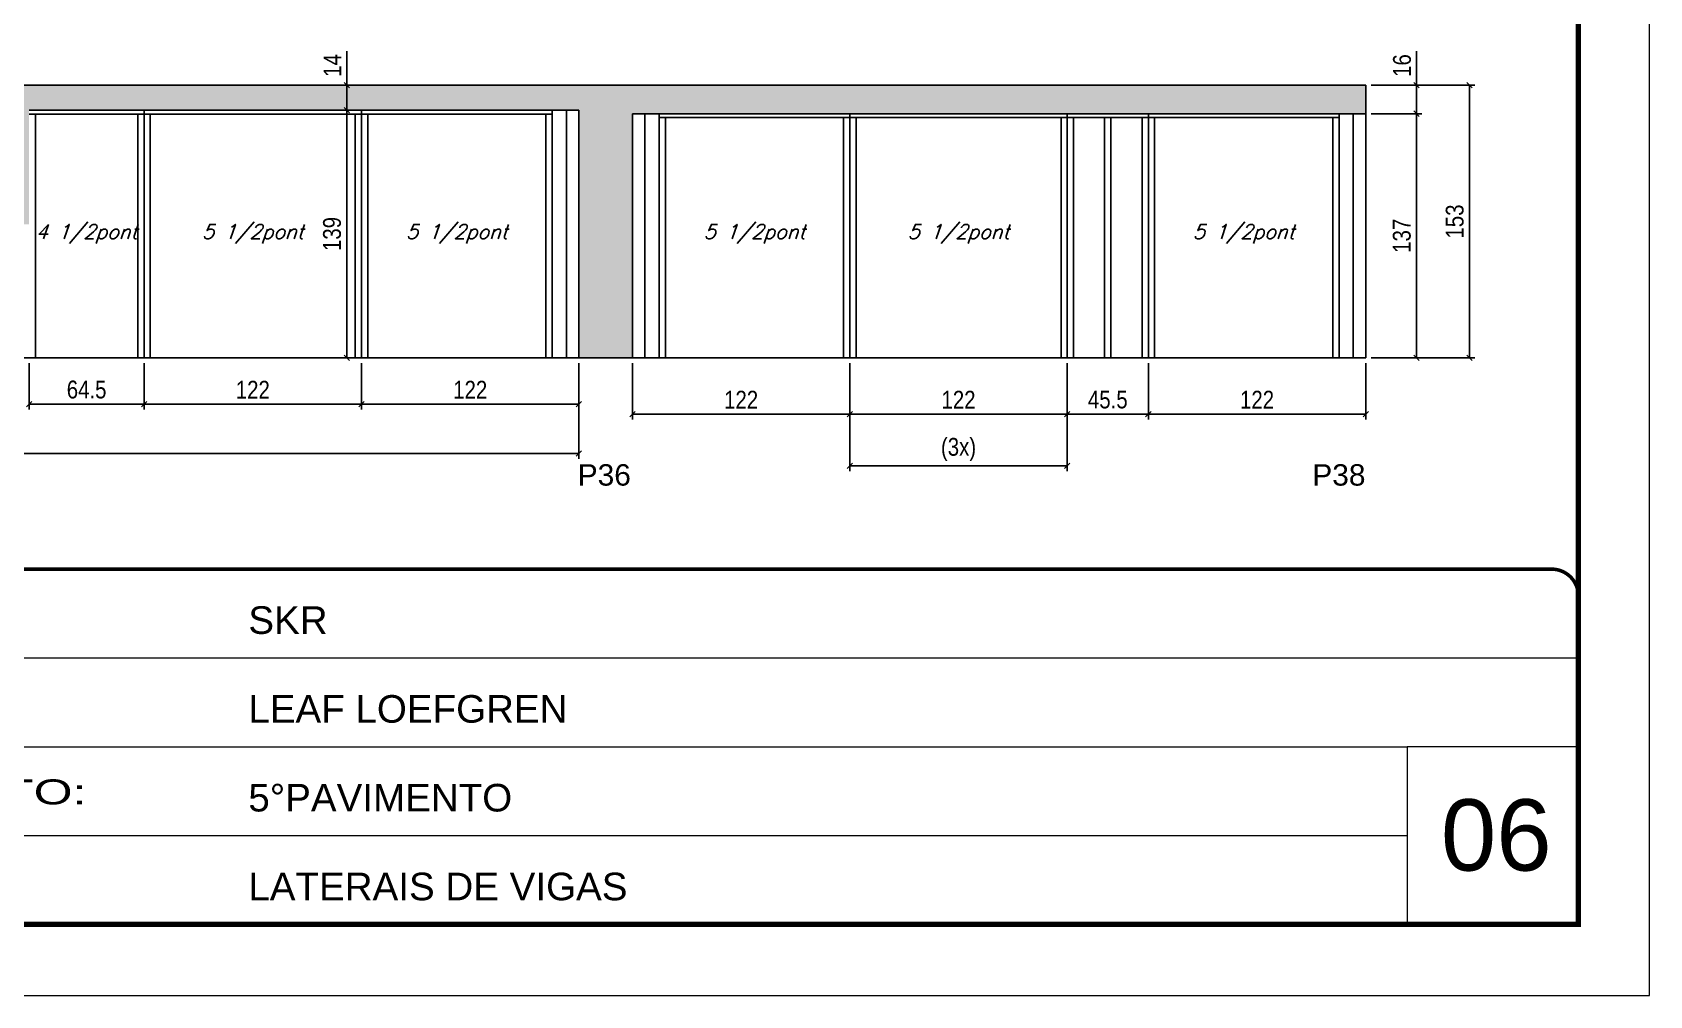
# Model space of a CAD drawing. Extents: x 3309 to 10384, y -2522 to 14608.
# Drawn here: x 5485 to 6393, y 12409 to 12950 of the extents above; entities that cross this region are included whole.
import ezdxf

# ---------------------------------------------------------------- set-up
doc = ezdxf.new("R2010")
doc.units = 0
doc.linetypes.add('CONTINUO', pattern=[0])
doc.linetypes.add('DASHED', pattern=[0.75, 0.5, -0.25])
for name, color, linetype in [('5', 5, 'Continuous'), ('COTA', 241, 'Continuous'), ('Painéis', 200, 'Continuous'), ('SARR_2.2x7', 40, 'Continuous'), ('SARR_3.5x7', 81, 'Continuous'), ('texto', 7, 'Continuous')]:
    doc.layers.add(name, color=color, linetype=linetype)
for name, color, linetype, lineweight in [('CARIMBO', 255, 'Continuous', 9), ('Folhas', 255, 'Continuous', 9), ('SARRAFO DE PRESSAO', 251, 'DASHED', 9)]:
    doc.layers.add(name, color=color, linetype=linetype, lineweight=lineweight)
doc.styles.add('ARIAL', font='arial.ttf')
doc.styles.add('COTA TECNICA', font='techl___.ttf', dxfattribs={"height": 10})
doc.styles.add('Romans', font='romans.shx')
doc.styles.get("Standard").update_dxf_attribs({"font": 'arial.ttf'})
doc.styles.add('Tecnologia', font='')
doc.styles.get('Tecnologia').set_extended_font_data('Forgotten Futurist')
doc.dimstyles.new('PAINEL', dxfattribs={"dimtxt": 10, "dimasz": 3, "dimexe": 3, "dimexo": 3, "dimgap": 3, "dimtad": 1, "dimdec": 1, "dimzin": 12, "dimdsep": 46, "dimtxsty": 'COTA TECNICA', "dimblk1": 'OBLIQUE', "dimblk2": 'OBLIQUE', "dimsah": 1, "dimcen": 0.9, "dimclrd": 4, "dimclre": 4, "dimclrt": 240, "dimadec": 1, "dimazin": 3, "dimtfac": 1, "dimtdec": 1, "dimtmove": 0, "dimatfit": 3, "dimfxl": 1, "dimtolj": 1, "dimtzin": 12, "dimarcsym": 0})

# ---------------------------------------------------------------- blocks, each defined once
blk = doc.blocks.new('9999999999')
at = {"color": 30, "linetype": 'CONTINUO'}
for p, q in [((98564.56, 34379.64), (99583.98, 34379.64)), ((98564.56, 34329.83), (99487.98, 34329.83)), ((99583.98, 34329.83), (99487.98, 34329.83)), ((99487.98, 34329.83), (99487.98, 34230.21)), ((98564.56, 34280.02), (99487.98, 34280.02))]:
    blk.add_line(p, q, dxfattribs=at)
at = {"color": 30, "linetype": 'CONTINUO', "const_width": 2}
blk.add_lwpolyline([(99583.98, 34230.21), (99583.98, 34414.45, 0.414214), (99568.98, 34429.45), (98228.98, 34429.45, 0.414214), (98213.98, 34414.45), (98213.98, 34245.21, 0.414214), (98228.98, 34230.21), (99583.98, 34230.21)], format="xyb", dxfattribs=at)
at = {"layer": 'Folhas'}
blk.add_lwpolyline([(98138.98, 34190.21), (99623.98, 34190.21), (99623.98, 35240.21), (98138.98, 35240.21)], close=True, dxfattribs=at)
at = {"layer": 'Folhas', "color": 30, "const_width": 3}
blk.add_lwpolyline([(98213.98, 34230.21), (99583.98, 34230.21), (99583.98, 35200.21), (98213.98, 35200.21)], close=True, dxfattribs=at)
at = {"color": 7, "linetype": 'Continuous', "ltscale": 5, "style": 'ARIAL'}
for s, height, p in [('SKR', 15.483, (98837.68, 34393.13)), ('LEAF LOEFGREN', 15.4829, (98837.68, 34343.32)), ('5°PAVIMENTO', 15.4829, (98837.68, 34293.51)), ('LATERAIS DE VIGAS', 15.4829, (98837.68, 34243.7))]:
    blk.add_text(s, height=height, dxfattribs=at).set_placement(p)
at = {"layer": 'Folhas', "color": 7, "style": 'Tecnologia', "width": 1.5}
blk.add_text('PAVIMENTO:', height=14, dxfattribs=at).set_placement((98573.65, 34297.5))
blk = doc.blocks.new('_Oblique')
at = {"color": 0, "linetype": 'ByBlock', "lineweight": -2}
blk.add_line((-0.5, -0.5), (0.5, 0.5), dxfattribs=at)
blk = doc.blocks.new('*D45')
at = {"layer": 'COTA', "color": 4, "linetype": 'ByBlock', "lineweight": -2, "transparency": 16777216}
for p, q in [((5140.07, 12764.03), (5140.07, 12710.4)), ((5792.07, 12764.03), (5792.07, 12710.4)), ((5792.07, 12713.4), (5140.07, 12713.4))]:
    blk.add_line(p, q, dxfattribs=at)
at = {"layer": 'Defpoints', "color": 0, "linetype": 'ByBlock', "transparency": 16777216}
for p in [(5140.07, 12767.03), (5792.07, 12767.03), (5140.07, 12713.4)]:
    blk.add_point(p, dxfattribs=at)
at = {"layer": 'COTA', "color": 4, "linetype": 'ByBlock', "lineweight": -2, "transparency": 16777216, "xscale": 3, "yscale": 3, "zscale": 3, "rotation": 180}
blk.add_blockref('_Oblique', (5140.07, 12713.4), dxfattribs=at)
at = {"layer": 'COTA', "color": 4, "linetype": 'ByBlock', "lineweight": -2, "transparency": 16777216, "xscale": 3, "yscale": 3, "zscale": 3}
blk.add_blockref('_Oblique', (5792.07, 12713.4), dxfattribs=at)
at = {"layer": 'COTA', "color": 240, "linetype": 'ByBlock', "transparency": 16777216, "insert": (5466.07, 12721.51), "char_height": 10, "attachment_point": 5, "style": 'COTA TECNICA'}
blk.add_mtext('\\A1;652', dxfattribs=at)
blk = doc.blocks.new('*D48')
at = {"layer": 'COTA', "color": 4, "lineweight": -2, "transparency": 16777216}
for p, q in [((5483.57, 12764.03), (5483.57, 12738.11)), ((5548.07, 12764.03), (5548.07, 12738.11)), ((5483.57, 12741.11), (5548.07, 12741.11))]:
    blk.add_line(p, q, dxfattribs=at)
at = {"layer": 'Defpoints', "color": 0, "transparency": 16777216}
for p in [(5483.57, 12767.03), (5548.07, 12767.03), (5548.07, 12741.11)]:
    blk.add_point(p, dxfattribs=at)
at = {"layer": 'COTA', "color": 4, "lineweight": -2, "transparency": 16777216, "xscale": 3, "yscale": 3, "zscale": 3, "rotation": 180}
blk.add_blockref('_Oblique', (5483.57, 12741.11), dxfattribs=at)
at = {"layer": 'COTA', "color": 4, "lineweight": -2, "transparency": 16777216, "xscale": 3, "yscale": 3, "zscale": 3}
blk.add_blockref('_Oblique', (5548.07, 12741.11), dxfattribs=at)
at = {"layer": 'COTA', "color": 240, "transparency": 16777216, "insert": (5515.82, 12749.22), "char_height": 10, "attachment_point": 5, "style": 'COTA TECNICA'}
blk.add_mtext('\\A1;64.5', dxfattribs=at)
blk = doc.blocks.new('*D49')
at = {"layer": 'COTA', "color": 4, "lineweight": -2, "transparency": 16777216}
for p, q in [((5548.07, 12764.03), (5548.07, 12738.11)), ((5670.07, 12764.03), (5670.07, 12738.11)), ((5548.07, 12741.11), (5670.07, 12741.11))]:
    blk.add_line(p, q, dxfattribs=at)
at = {"layer": 'Defpoints', "color": 0, "transparency": 16777216}
for p in [(5548.07, 12767.03), (5670.07, 12767.03), (5670.07, 12741.11)]:
    blk.add_point(p, dxfattribs=at)
at = {"layer": 'COTA', "color": 4, "lineweight": -2, "transparency": 16777216, "xscale": 3, "yscale": 3, "zscale": 3, "rotation": 180}
blk.add_blockref('_Oblique', (5548.07, 12741.11), dxfattribs=at)
at = {"layer": 'COTA', "color": 4, "lineweight": -2, "transparency": 16777216, "xscale": 3, "yscale": 3, "zscale": 3}
blk.add_blockref('_Oblique', (5670.07, 12741.11), dxfattribs=at)
at = {"layer": 'COTA', "color": 240, "transparency": 16777216, "insert": (5609.07, 12749.17), "char_height": 10, "attachment_point": 5, "style": 'COTA TECNICA'}
blk.add_mtext('\\A1;122', dxfattribs=at)
blk = doc.blocks.new('*D50')
at = {"layer": 'COTA', "color": 4, "lineweight": -2, "transparency": 16777216}
for p, q in [((5670.07, 12764.03), (5670.07, 12738.11)), ((5792.07, 12764.03), (5792.07, 12738.11)), ((5670.07, 12741.11), (5792.07, 12741.11))]:
    blk.add_line(p, q, dxfattribs=at)
at = {"layer": 'Defpoints', "color": 0, "transparency": 16777216}
for p in [(5670.07, 12767.03), (5792.07, 12767.03), (5792.07, 12741.11)]:
    blk.add_point(p, dxfattribs=at)
at = {"layer": 'COTA', "color": 4, "lineweight": -2, "transparency": 16777216, "xscale": 3, "yscale": 3, "zscale": 3, "rotation": 180}
blk.add_blockref('_Oblique', (5670.07, 12741.11), dxfattribs=at)
at = {"layer": 'COTA', "color": 4, "lineweight": -2, "transparency": 16777216, "xscale": 3, "yscale": 3, "zscale": 3}
blk.add_blockref('_Oblique', (5792.07, 12741.11), dxfattribs=at)
at = {"layer": 'COTA', "color": 240, "transparency": 16777216, "insert": (5731.07, 12749.17), "char_height": 10, "attachment_point": 5, "style": 'COTA TECNICA'}
blk.add_mtext('\\A1;122', dxfattribs=at)
blk = doc.blocks.new('*D57')
at = {"layer": 'COTA', "color": 4, "linetype": 'ByBlock', "lineweight": -2, "transparency": 16777216}
for p, q in [((5822.07, 12764.03), (5822.07, 12732.52)), ((5944.07, 12764.03), (5944.07, 12732.52)), ((5944.07, 12735.52), (5822.07, 12735.52))]:
    blk.add_line(p, q, dxfattribs=at)
at = {"layer": 'Defpoints', "color": 0, "linetype": 'ByBlock', "transparency": 16777216}
for p in [(5822.07, 12767.03), (5944.07, 12767.03), (5822.07, 12735.52)]:
    blk.add_point(p, dxfattribs=at)
at = {"layer": 'COTA', "color": 4, "linetype": 'ByBlock', "lineweight": -2, "transparency": 16777216, "xscale": 3, "yscale": 3, "zscale": 3, "rotation": 180}
blk.add_blockref('_Oblique', (5822.07, 12735.52), dxfattribs=at)
at = {"layer": 'COTA', "color": 4, "linetype": 'ByBlock', "lineweight": -2, "transparency": 16777216, "xscale": 3, "yscale": 3, "zscale": 3}
blk.add_blockref('_Oblique', (5944.07, 12735.52), dxfattribs=at)
at = {"layer": 'COTA', "color": 240, "linetype": 'ByBlock', "transparency": 16777216, "insert": (5883.07, 12743.58), "char_height": 10, "attachment_point": 5, "style": 'COTA TECNICA'}
blk.add_mtext('\\A1;122', dxfattribs=at)
blk = doc.blocks.new('*D63')
at = {"layer": 'COTA', "color": 4, "lineweight": -2, "transparency": 16777216}
for p, q in [((5944.07, 12764.03), (5944.07, 12732.52)), ((6066.07, 12764.03), (6066.07, 12732.52)), ((5944.07, 12735.52), (6066.07, 12735.52))]:
    blk.add_line(p, q, dxfattribs=at)
at = {"layer": 'Defpoints', "color": 0, "transparency": 16777216}
for p in [(5944.07, 12767.03), (6066.07, 12767.03), (6066.07, 12735.52)]:
    blk.add_point(p, dxfattribs=at)
at = {"layer": 'COTA', "color": 4, "lineweight": -2, "transparency": 16777216, "xscale": 3, "yscale": 3, "zscale": 3, "rotation": 180}
blk.add_blockref('_Oblique', (5944.07, 12735.52), dxfattribs=at)
at = {"layer": 'COTA', "color": 4, "lineweight": -2, "transparency": 16777216, "xscale": 3, "yscale": 3, "zscale": 3}
blk.add_blockref('_Oblique', (6066.07, 12735.52), dxfattribs=at)
at = {"layer": 'COTA', "color": 240, "transparency": 16777216, "insert": (6005.07, 12743.58), "char_height": 10, "attachment_point": 5, "style": 'COTA TECNICA'}
blk.add_mtext('\\A1;122', dxfattribs=at)
blk = doc.blocks.new('*D64')
at = {"layer": 'COTA', "color": 4, "lineweight": -2, "transparency": 16777216}
for p, q in [((6111.57, 12764.03), (6111.57, 12732.52)), ((6233.57, 12764.03), (6233.57, 12732.52)), ((6111.57, 12735.52), (6233.57, 12735.52))]:
    blk.add_line(p, q, dxfattribs=at)
at = {"layer": 'Defpoints', "color": 0, "transparency": 16777216}
for p in [(6111.57, 12767.03), (6233.57, 12767.03), (6233.57, 12735.52)]:
    blk.add_point(p, dxfattribs=at)
at = {"layer": 'COTA', "color": 4, "lineweight": -2, "transparency": 16777216, "xscale": 3, "yscale": 3, "zscale": 3, "rotation": 180}
blk.add_blockref('_Oblique', (6111.57, 12735.52), dxfattribs=at)
at = {"layer": 'COTA', "color": 4, "lineweight": -2, "transparency": 16777216, "xscale": 3, "yscale": 3, "zscale": 3}
blk.add_blockref('_Oblique', (6233.57, 12735.52), dxfattribs=at)
at = {"layer": 'COTA', "color": 240, "transparency": 16777216, "insert": (6172.57, 12743.58), "char_height": 10, "attachment_point": 5, "style": 'COTA TECNICA'}
blk.add_mtext('\\A1;122', dxfattribs=at)
blk = doc.blocks.new('*D58')
at = {"layer": 'COTA', "color": 4, "lineweight": -2, "transparency": 16777216}
for p, q in [((6066.07, 12764.03), (6066.07, 12732.52)), ((6111.57, 12764.03), (6111.57, 12732.52)), ((6066.07, 12735.52), (6111.57, 12735.52))]:
    blk.add_line(p, q, dxfattribs=at)
at = {"layer": 'Defpoints', "color": 0, "transparency": 16777216}
for p in [(6066.07, 12767.03), (6111.57, 12767.03), (6111.57, 12735.52)]:
    blk.add_point(p, dxfattribs=at)
at = {"layer": 'COTA', "color": 4, "lineweight": -2, "transparency": 16777216, "xscale": 3, "yscale": 3, "zscale": 3, "rotation": 180}
blk.add_blockref('_Oblique', (6066.07, 12735.52), dxfattribs=at)
at = {"layer": 'COTA', "color": 4, "lineweight": -2, "transparency": 16777216, "xscale": 3, "yscale": 3, "zscale": 3}
blk.add_blockref('_Oblique', (6111.57, 12735.52), dxfattribs=at)
at = {"layer": 'COTA', "color": 240, "transparency": 16777216, "insert": (6088.82, 12743.63), "char_height": 10, "attachment_point": 5, "style": 'COTA TECNICA'}
blk.add_mtext('\\A1;45.5', dxfattribs=at)
blk = doc.blocks.new('*D59')
at = {"layer": 'COTA', "color": 4, "lineweight": -2, "transparency": 16777216}
for p, q in [((5944.07, 12764.03), (5944.07, 12703.42)), ((6066.07, 12764.03), (6066.07, 12703.42)), ((5944.07, 12706.42), (6066.07, 12706.42))]:
    blk.add_line(p, q, dxfattribs=at)
at = {"layer": 'Defpoints', "color": 0, "transparency": 16777216}
for p in [(5944.07, 12767.03), (6066.07, 12767.03), (6066.07, 12706.42)]:
    blk.add_point(p, dxfattribs=at)
at = {"layer": 'COTA', "color": 4, "lineweight": -2, "transparency": 16777216, "xscale": 3, "yscale": 3, "zscale": 3, "rotation": 180}
blk.add_blockref('_Oblique', (5944.07, 12706.42), dxfattribs=at)
at = {"layer": 'COTA', "color": 4, "lineweight": -2, "transparency": 16777216, "xscale": 3, "yscale": 3, "zscale": 3}
blk.add_blockref('_Oblique', (6066.07, 12706.42), dxfattribs=at)
at = {"layer": 'COTA', "color": 240, "transparency": 16777216, "insert": (6005.07, 12715.64), "char_height": 10, "attachment_point": 5, "style": 'COTA TECNICA'}
blk.add_mtext('\\A1;(3x)', dxfattribs=at)
blk = doc.blocks.new('*D62')
at = {"layer": 'COTA', "color": 4, "lineweight": -2, "transparency": 16777216}
for p, q in [((6236.57, 12904.03), (6265.05, 12904.03)), ((6262.05, 12904.03), (6262.05, 12767.03)), ((6236.57, 12767.03), (6265.05, 12767.03))]:
    blk.add_line(p, q, dxfattribs=at)
at = {"layer": 'Defpoints', "color": 0, "transparency": 16777216}
for p in [(6233.57, 12904.03), (6233.57, 12767.03), (6262.05, 12767.03)]:
    blk.add_point(p, dxfattribs=at)
at = {"layer": 'COTA', "color": 4, "lineweight": -2, "transparency": 16777216, "xscale": 3, "yscale": 3, "zscale": 3}
for p, rotation in [((6262.05, 12904.03), 90), ((6262.05, 12767.03), 270)]:
    blk.add_blockref('_Oblique', p, dxfattribs=dict(at, rotation=rotation))
at = {"layer": 'COTA', "color": 240, "transparency": 16777216, "insert": (6253.83, 12835.53), "char_height": 10, "attachment_point": 5, "rotation": 90, "style": 'COTA TECNICA'}
blk.add_mtext('\\A1;137', dxfattribs=at)
blk = doc.blocks.new('*D60')
at = {"layer": 'COTA', "color": 4, "lineweight": -2, "transparency": 16777216}
for p, q in [((6262.05, 12920.03), (6262.05, 12939.04)), ((6236.57, 12920.03), (6265.05, 12920.03)), ((6262.05, 12904.03), (6262.05, 12920.03)), ((6236.57, 12904.03), (6265.05, 12904.03))]:
    blk.add_line(p, q, dxfattribs=at)
at = {"layer": 'Defpoints', "color": 0, "transparency": 16777216}
for p in [(6233.57, 12920.03), (6262.05, 12920.03), (6233.57, 12904.03)]:
    blk.add_point(p, dxfattribs=at)
at = {"layer": 'COTA', "color": 4, "lineweight": -2, "transparency": 16777216, "xscale": 3, "yscale": 3, "zscale": 3}
for p, rotation in [((6262.05, 12920.03), 90), ((6262.05, 12904.03), 270)]:
    blk.add_blockref('_Oblique', p, dxfattribs=dict(at, rotation=rotation))
at = {"layer": 'COTA', "color": 240, "transparency": 16777216, "insert": (6253.95, 12931.03), "char_height": 10, "attachment_point": 5, "rotation": 90, "style": 'COTA TECNICA'}
blk.add_mtext('\\A1;16', dxfattribs=at)
blk = doc.blocks.new('*D61')
at = {"layer": 'COTA', "color": 4, "lineweight": -2, "transparency": 16777216}
for p, q in [((6236.57, 12920.03), (6294.74, 12920.03)), ((6291.74, 12767.03), (6291.74, 12920.03)), ((6236.57, 12767.03), (6294.74, 12767.03))]:
    blk.add_line(p, q, dxfattribs=at)
at = {"layer": 'Defpoints', "color": 0, "transparency": 16777216}
for p in [(6233.57, 12920.03), (6291.74, 12920.03), (6233.57, 12767.03)]:
    blk.add_point(p, dxfattribs=at)
at = {"layer": 'COTA', "color": 4, "lineweight": -2, "transparency": 16777216, "xscale": 3, "yscale": 3, "zscale": 3}
for p, rotation in [((6291.74, 12920.03), 90), ((6291.74, 12767.03), 270)]:
    blk.add_blockref('_Oblique', p, dxfattribs=dict(at, rotation=rotation))
at = {"layer": 'COTA', "color": 240, "transparency": 16777216, "insert": (6283.52, 12843.53), "char_height": 10, "attachment_point": 5, "rotation": 90, "style": 'COTA TECNICA'}
blk.add_mtext('\\A1;153', dxfattribs=at)
blk = doc.blocks.new('*D67')
at = {"layer": 'COTA', "color": 4, "lineweight": -2, "transparency": 16777216}
for p, q in [((5667.07, 12906.03), (5658.81, 12906.03)), ((5661.81, 12906.03), (5661.81, 12767.03)), ((5667.07, 12767.03), (5658.81, 12767.03))]:
    blk.add_line(p, q, dxfattribs=at)
at = {"layer": 'Defpoints', "color": 0, "transparency": 16777216}
for p in [(5670.07, 12906.03), (5661.81, 12767.03), (5670.07, 12767.03)]:
    blk.add_point(p, dxfattribs=at)
at = {"layer": 'COTA', "color": 4, "lineweight": -2, "transparency": 16777216, "xscale": 3, "yscale": 3, "zscale": 3}
for p, rotation in [((5661.81, 12906.03), 90), ((5661.81, 12767.03), 270)]:
    blk.add_blockref('_Oblique', p, dxfattribs=dict(at, rotation=rotation))
at = {"layer": 'COTA', "color": 240, "transparency": 16777216, "insert": (5653.56, 12836.53), "char_height": 10, "attachment_point": 5, "rotation": 90, "style": 'COTA TECNICA'}
blk.add_mtext('\\A1;139', dxfattribs=at)
blk = doc.blocks.new('*D1591')
at = {"layer": 'COTA', "color": 4, "lineweight": -2, "transparency": 16777216}
for p, q in [((5661.81, 12920.03), (5661.81, 12939.14)), ((5667.07, 12920.03), (5658.81, 12920.03)), ((5661.81, 12906.03), (5661.81, 12920.03)), ((5667.07, 12906.03), (5658.81, 12906.03))]:
    blk.add_line(p, q, dxfattribs=at)
at = {"layer": 'Defpoints', "color": 0, "transparency": 16777216}
for p in [(5661.81, 12920.03), (5670.07, 12920.03), (5670.07, 12906.03)]:
    blk.add_point(p, dxfattribs=at)
at = {"layer": 'COTA', "color": 4, "lineweight": -2, "transparency": 16777216, "xscale": 3, "yscale": 3, "zscale": 3}
for p, rotation in [((5661.81, 12920.03), 90), ((5661.81, 12906.03), 270)]:
    blk.add_blockref('_Oblique', p, dxfattribs=dict(at, rotation=rotation))
at = {"layer": 'COTA', "color": 240, "transparency": 16777216, "insert": (5653.74, 12931.08), "char_height": 10, "attachment_point": 5, "rotation": 90, "style": 'COTA TECNICA'}
blk.add_mtext('\\A1;14', dxfattribs=at)

msp = doc.modelspace()

# ---------------------------------------------------------------- hatches: boundary and pattern name
at = {"layer": 'COTA'}
h = msp.add_hatch(dxfattribs=at)
h.set_pattern_fill('AR-CONC', color=256, scale=0.03)
h.paths.add_polyline_path([(5822.07, 12904.03), (6233.57, 12904.03), (6233.57, 12920.03), (5456.57, 12920.03), (5456.57, 12906.03), (5140.07, 12906.03), (5140.07, 12892.03), (5456.57, 12892.03), (5456.57, 12842.03), (5483.57, 12842.03), (5483.57, 12906.03), (5792.07, 12906.03), (5792.07, 12767.03), (5822.07, 12767.03)])

# ---------------------------------------------------------------- linework, layer by layer
for p, q in [((5456.57, 12920.03), (6233.57, 12920.03)), ((6233.57, 12904.03), (6233.57, 12920.03)), ((5792.07, 12767.03), (5822.07, 12767.03))]:
    msp.add_line(p, q, dxfattribs=at)
at = {"layer": 'Painéis', "linetype": 'ByBlock'}
for p, q in [((5792.07, 12906.03), (5483.57, 12906.03)), ((5548.07, 12767.03), (5548.07, 12906.03)), ((5670.07, 12767.03), (5670.07, 12906.03)), ((5792.07, 12767.03), (5792.07, 12906.03)), ((6233.57, 12904.03), (5822.07, 12904.03)), ((5822.07, 12767.03), (5822.07, 12904.03)), ((5944.07, 12767.03), (5944.07, 12904.03)), ((6066.07, 12767.03), (6066.07, 12904.03)), ((6111.57, 12767.03), (6111.57, 12904.03)), ((6233.57, 12767.03), (6233.57, 12904.03)), ((5792.07, 12767.03), (5140.07, 12767.03)), ((6233.57, 12767.03), (5822.07, 12767.03))]:
    msp.add_line(p, q, dxfattribs=at)
at = {"layer": 'SARR_2.2x7', "linetype": 'Continuous'}
for p, q in [((5785.07, 12767.03), (5785.07, 12906.03)), ((5548.07, 12903.83), (5483.57, 12903.83)), ((5670.07, 12903.83), (5548.07, 12903.83)), ((5777.07, 12903.83), (5670.07, 12903.83)), ((5829.07, 12767.03), (5829.07, 12904.03)), ((5944.07, 12901.83), (5837.07, 12901.83)), ((6066.07, 12901.83), (5944.07, 12901.83)), ((6111.57, 12901.83), (6066.07, 12901.83)), ((6218.57, 12901.83), (6111.57, 12901.83)), ((6226.57, 12767.03), (6226.57, 12904.03))]:
    msp.add_line(p, q, dxfattribs=at)
at = {"layer": 'SARR_3.5x7'}
for p, q in [((5777.07, 12906.03), (5777.07, 12767.03)), ((5487.07, 12903.83), (5487.07, 12767.03)), ((5544.57, 12903.83), (5544.57, 12767.03)), ((5551.57, 12903.83), (5551.57, 12767.03)), ((5666.57, 12903.83), (5666.57, 12767.03)), ((5673.57, 12903.83), (5673.57, 12767.03)), ((5773.57, 12903.83), (5773.57, 12767.03)), ((5837.07, 12904.03), (5837.07, 12767.03)), ((5840.57, 12901.83), (5840.57, 12767.03)), ((5940.57, 12901.83), (5940.57, 12767.03)), ((5947.57, 12901.83), (5947.57, 12767.03)), ((6062.57, 12901.83), (6062.57, 12767.03)), ((6069.57, 12901.83), (6069.57, 12767.03)), ((6087, 12901.83), (6087, 12767.03)), ((6090.5, 12767.03), (6090.5, 12901.83)), ((6108.07, 12901.83), (6108.07, 12767.03)), ((6115.07, 12901.83), (6115.07, 12767.03)), ((6215.07, 12901.83), (6215.07, 12767.03)), ((6218.57, 12904.03), (6218.57, 12767.03))]:
    msp.add_line(p, q, dxfattribs=at)

# ---------------------------------------------------------------- block references
at = {"layer": 'SARRAFO DE PRESSAO', "color": 6, "linetype": 'ByBlock'}
msp.add_blockref('9999999999', (-93231.11, -21780.92), dxfattribs=at)

# ---------------------------------------------------------------- texts
at = {"layer": '5', "linetype": 'Continuous'}
for s, p in [('P36', (5791.38, 12695.39)), ('P38', (6203.59, 12695.39))]:
    msp.add_text(s, height=12, rotation=0.00004, dxfattribs=at).set_placement(p)
at = {"layer": 'CARIMBO', "style": 'ARIAL'}
msp.add_text('06', height=40, dxfattribs=at).set_placement((6275.73, 12479.43))
at = {"layer": 'texto', "color": 2, "char_height": 8, "attachment_point": 5, "style": 'Romans'}
for s, insert in [('{\\Q19;\\C256;4 1/2pont}', (5515.82, 12836.53)), ('{\\Q19;\\C256;5 1/2pont}', (5609.07, 12836.53)), ('{\\Q19;\\C256;5 1/2pont}', (5723.57, 12836.53)), ('{\\Q19;\\C256;5 1/2pont}', (5890.57, 12836.53)), ('{\\Q19;\\C256;5 1/2pont}', (6005.07, 12836.53)), ('{\\Q19;\\C256;5 1/2pont}', (6165.07, 12836.53))]:
    msp.add_mtext(s, dxfattribs=dict(at, insert=insert))

# ---------------------------------------------------------------- dimensions: what is measured, and where the dimension line sits
at = {"layer": 'COTA'}
for base, p1, p2, picture, middle in [((5661.81, 12920.03), (5670.07, 12906.03), (5670.07, 12920.03), '*D1591', (5653.74, 12931.08)), ((6262.05, 12920.03), (6233.57, 12904.03), (6233.57, 12920.03), '*D60', (6253.95, 12931.03)), ((6291.74, 12920.03), (6233.57, 12767.03), (6233.57, 12920.03), '*D61', (6283.52, 12843.53)), ((5661.81, 12767.03), (5670.07, 12906.03), (5670.07, 12767.03), '*D67', (5653.56, 12836.53)), ((6262.05, 12767.03), (6233.57, 12904.03), (6233.57, 12767.03), '*D62', (6253.83, 12835.53))]:
    dim = msp.add_linear_dim(base=base, p1=p1, p2=p2, angle=90, dimstyle='PAINEL', dxfattribs=at)
    dim.commit()
    dim.dimension.update_dxf_attribs({"geometry": picture, "text_midpoint": middle})
at = {"layer": 'COTA', "linetype": 'ByBlock'}
dim = msp.add_linear_dim(base=(5140.07, 12713.4), p1=(5792.07, 12767.03), p2=(5140.07, 12767.03), angle=180, dimstyle='PAINEL', dxfattribs=at)
dim.commit()
dim.dimension.update_dxf_attribs({"geometry": '*D45', "text_midpoint": (5466.07, 12721.51)})
at = {"layer": 'COTA'}
for base, p1, p2, picture, middle in [((5548.07, 12741.11), (5483.57, 12767.03), (5548.07, 12767.03), '*D48', (5515.82, 12749.22)), ((5670.07, 12741.11), (5548.07, 12767.03), (5670.07, 12767.03), '*D49', (5609.07, 12749.17)), ((5792.07, 12741.11), (5670.07, 12767.03), (5792.07, 12767.03), '*D50', (5731.07, 12749.17))]:
    dim = msp.add_linear_dim(base=base, p1=p1, p2=p2, dimstyle='PAINEL', override={"dimtmove": 1}, dxfattribs=at)
    dim.commit()
    dim.dimension.update_dxf_attribs({"geometry": picture, "text_midpoint": middle})
at = {"layer": 'COTA', "linetype": 'ByBlock'}
dim = msp.add_linear_dim(base=(5822.07, 12735.52), p1=(5944.07, 12767.03), p2=(5822.07, 12767.03), angle=180, dimstyle='PAINEL', override={"dimtmove": 1}, dxfattribs=at)
dim.commit()
dim.dimension.update_dxf_attribs({"geometry": '*D57', "text_midpoint": (5883.07, 12743.58)})
at = {"layer": 'COTA'}
for base, p1, p2, picture, middle in [((6066.07, 12735.52), (5944.07, 12767.03), (6066.07, 12767.03), '*D63', (6005.07, 12743.58)), ((6111.57, 12735.52), (6066.07, 12767.03), (6111.57, 12767.03), '*D58', (6088.82, 12743.63)), ((6233.57, 12735.52), (6111.57, 12767.03), (6233.57, 12767.03), '*D64', (6172.57, 12743.58))]:
    dim = msp.add_linear_dim(base=base, p1=p1, p2=p2, dimstyle='PAINEL', dxfattribs=at)
    dim.commit()
    dim.dimension.update_dxf_attribs({"geometry": picture, "text_midpoint": middle})
dim = msp.add_linear_dim(base=(6066.07, 12706.42), p1=(5944.07, 12767.03), p2=(6066.07, 12767.03), text='(3x)', dimstyle='PAINEL', dxfattribs=at)
dim.commit()
dim.dimension.update_dxf_attribs({"geometry": '*D59', "text_midpoint": (6005.07, 12715.64)})

doc.saveas('drawing.dxf')
